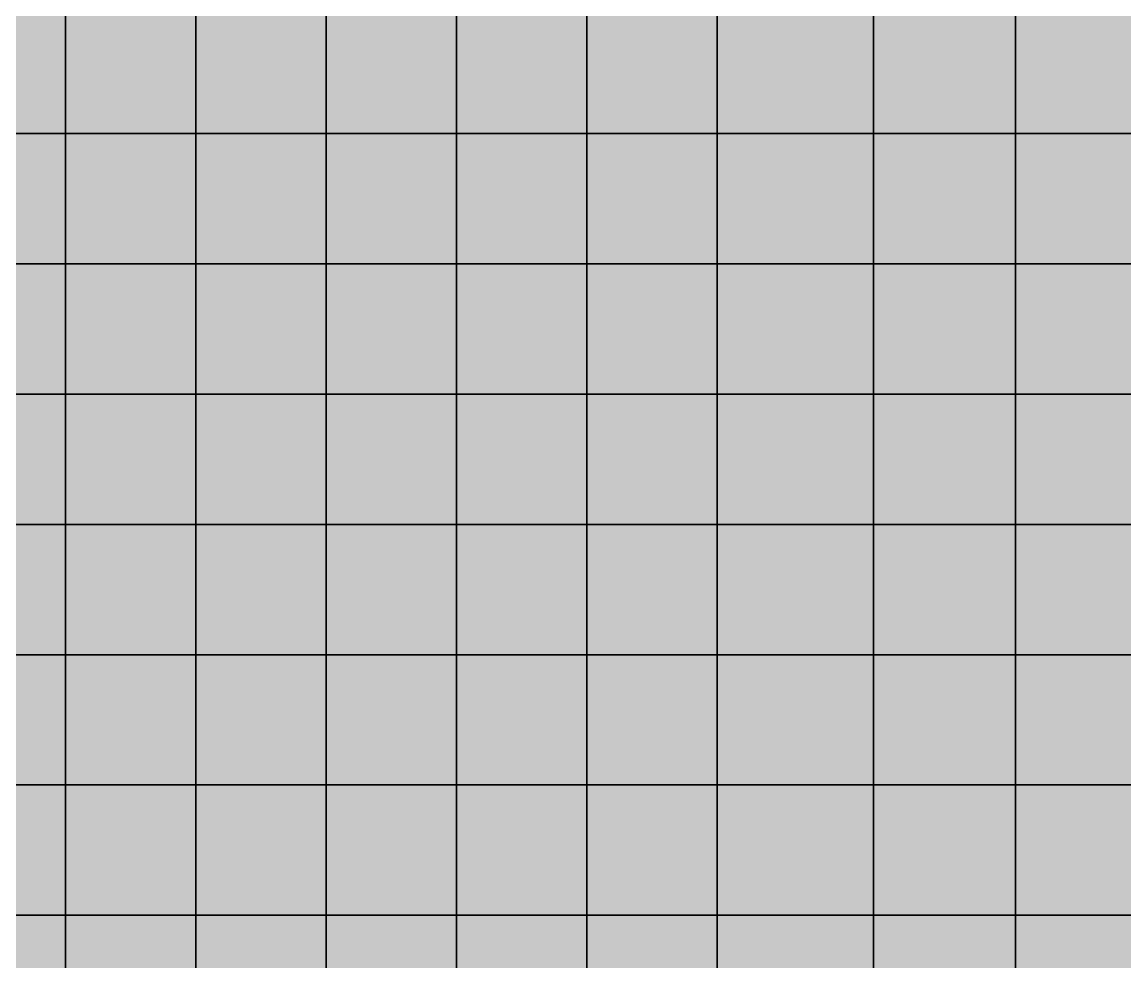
# Model space of a CAD drawing. Header units: inches. Extents: x -100 to 147, y -140 to 41.
# Drawn here: x 16.98 to 25.44, y -10.36 to -3.14 of the extents above; entities that cross this region are included whole.
import ezdxf

# ---------------------------------------------------------------- set-up
doc = ezdxf.new("R2010")
doc.units = ezdxf.units.IN
doc.header["$MEASUREMENT"] = 0
for name, color, linetype in [('Contour 1-01', 7, 'Continuous'), ('Contour 1-02', 7, 'Continuous'), ('Mesh-joint-vd-s2', 7, 'Continuous'), ('Mesh-joint-vd-s3', 7, 'Continuous'), ('Mesh-セル中詰(水中)', 7, 'Continuous'), ('Mesh-梁①(両端)', 7, 'Continuous'), ('Mesh-梁③(円周)', 7, 'Continuous'), ('Mesh-深層混合処理(水中)', 7, 'Continuous'), ('Undeformed Mesh-セル中詰(水中)', 7, 'Continuous'), ('Undeformed Mesh-深層混合処理(水中)', 7, 'Continuous')]:
    doc.layers.add(name, color=color, linetype=linetype)

msp = doc.modelspace()

# ---------------------------------------------------------------- linework, layer by layer
at = {"color": 7, "true_color": 0xffffff, "transparency": 33554687}
for p, q in [((23.51, -4), (23.51, -3)), ((12.25, -4), (23.51, -4)), ((23.51, -5), (23.51, -4)), ((23.51, -4), (23.51, -4)), ((23.51, -4), (23.51, -4)), ((12.25, -5), (23.51, -5)), ((23.51, -6), (23.51, -5)), ((23.51, -5), (23.51, -5)), ((23.51, -5), (23.51, -5)), ((12.25, -6), (23.51, -6)), ((23.51, -7), (23.51, -6)), ((23.51, -6), (23.51, -6)), ((23.51, -6), (23.51, -6)), ((12.25, -7), (23.51, -7)), ((23.51, -8), (23.51, -7)), ((23.51, -7), (23.51, -7)), ((23.51, -7), (23.51, -7)), ((12.25, -8), (23.51, -8)), ((23.51, -9), (23.51, -8)), ((23.51, -8), (23.51, -8)), ((23.51, -8), (23.51, -8)), ((12.25, -9), (23.51, -9)), ((23.51, -10), (23.51, -9)), ((23.51, -9), (23.51, -9)), ((23.51, -9), (23.51, -9)), ((12.25, -10), (23.51, -10)), ((23.51, -11), (23.51, -10)), ((23.51, -10), (23.51, -10)), ((23.51, -10), (23.51, -10))]:
    msp.add_line(p, q, dxfattribs=at)
for points in [[(17.31103, -3), (16.31103, -3), (16.31103, -4)], [(17.31103, -3), (16.31103, -4), (17.31103, -4)], [(18.31103, -3), (17.31103, -3), (17.31103, -4)], [(18.31103, -3), (17.31103, -4), (18.31103, -4)], [(18.31103, -3), (18.31103, -4), (19.31103, -4)], [(18.31103, -3), (19.31103, -4), (19.31103, -3)], [(20.31103, -3), (19.31103, -3), (19.31103, -4)], [(20.31103, -3), (19.31103, -4), (20.31103, -4)], [(20.31103, -3), (20.31103, -4), (21.31103, -4)], [(20.31103, -3), (21.31103, -4), (21.31103, -3)], [(22.31103, -3), (21.31103, -3), (21.31103, -4)], [(22.31103, -3), (21.31103, -4), (22.31103, -4)], [(23.51, -3), (22.31103, -3), (22.31103, -4)], [(23.51, -3), (22.31103, -4), (23.51, -4)], [(24.6, -3), (23.51, -3), (23.51, -4)], [(24.6, -3), (23.51, -4), (24.6, -4)], [(25.7, -3), (24.6, -3), (24.6, -4)], [(25.7, -3), (24.6, -4), (25.7, -4)], [(17.31103, -4), (16.31103, -4), (16.31103, -5)], [(17.31103, -4), (16.31103, -5), (17.31103, -5)], [(17.31103, -4), (17.31103, -5), (18.31103, -5)], [(17.31103, -4), (18.31103, -5), (18.31103, -4)], [(18.31103, -4), (18.31103, -5), (19.31103, -5)], [(18.31103, -4), (19.31103, -5), (19.31103, -4)], [(19.31103, -4), (19.31103, -5), (20.31103, -5)], [(19.31103, -4), (20.31103, -5), (20.31103, -4)], [(20.31103, -4), (20.31103, -5), (21.31103, -5)], [(20.31103, -4), (21.31103, -5), (21.31103, -4)], [(21.31103, -4), (21.31103, -5), (22.31103, -5)], [(21.31103, -4), (22.31103, -5), (22.31103, -4)], [(22.31103, -4), (22.31103, -5), (23.51, -5)], [(22.31103, -4), (23.51, -5), (23.51, -4)], [(23.51, -4), (23.51, -5), (24.6, -5)], [(23.51, -4), (24.6, -5), (24.6, -4)], [(24.6, -4), (24.6, -5), (25.7, -5)], [(24.6, -4), (25.7, -5), (25.7, -4)], [(17.31103, -5), (16.31103, -5), (16.31103, -6)], [(17.31103, -5), (16.31103, -6), (17.31103, -6)], [(18.31103, -5), (17.31103, -5), (17.31103, -6)], [(18.31103, -5), (17.31103, -6), (18.31103, -6)], [(18.31103, -5), (18.31103, -6), (19.31103, -6)], [(18.31103, -5), (19.31103, -6), (19.31103, -5)], [(20.31103, -5), (19.31103, -5), (19.31103, -6)], [(20.31103, -5), (19.31103, -6), (20.31103, -6)], [(20.31103, -5), (20.31103, -6), (21.31103, -6)], [(20.31103, -5), (21.31103, -6), (21.31103, -5)], [(22.31103, -5), (21.31103, -5), (21.31103, -6)], [(22.31103, -5), (21.31103, -6), (22.31103, -6)], [(23.51, -5), (22.31103, -5), (22.31103, -6)], [(23.51, -5), (22.31103, -6), (23.51, -6)], [(24.6, -5), (23.51, -5), (23.51, -6)], [(24.6, -5), (23.51, -6), (24.6, -6)], [(25.7, -5), (24.6, -5), (24.6, -6)], [(25.7, -5), (24.6, -6), (25.7, -6)], [(17.31103, -6), (16.31103, -6), (16.31103, -7)], [(17.31103, -6), (16.31103, -7), (17.31103, -7)], [(18.31103, -6), (17.31103, -6), (17.31103, -7)], [(18.31103, -6), (17.31103, -7), (18.31103, -7)], [(18.31103, -6), (18.31103, -7), (19.31103, -7)], [(18.31103, -6), (19.31103, -7), (19.31103, -6)], [(20.31103, -6), (19.31103, -6), (19.31103, -7)], [(20.31103, -6), (19.31103, -7), (20.31103, -7)], [(20.31103, -6), (20.31103, -7), (21.31103, -7)], [(20.31103, -6), (21.31103, -7), (21.31103, -6)], [(22.31103, -6), (21.31103, -6), (21.31103, -7)], [(22.31103, -6), (21.31103, -7), (22.31103, -7)], [(23.51, -6), (22.31103, -6), (22.31103, -7)], [(23.51, -6), (22.31103, -7), (23.51, -7)], [(24.6, -6), (23.51, -6), (23.51, -7)], [(24.6, -6), (23.51, -7), (24.6, -7)], [(25.7, -6), (24.6, -6), (24.6, -7)], [(25.7, -6), (24.6, -7), (25.7, -7)], [(17.31103, -7), (16.31103, -7), (16.31103, -8)], [(17.31103, -7), (16.31103, -8), (17.31103, -8)], [(17.31103, -7), (17.31103, -8), (18.31103, -8)], [(17.31103, -7), (18.31103, -8), (18.31103, -7)], [(18.31103, -7), (18.31103, -8), (19.31103, -8)], [(18.31103, -7), (19.31103, -8), (19.31103, -7)], [(20.31103, -7), (19.31103, -7), (19.31103, -8)], [(20.31103, -7), (19.31103, -8), (20.31103, -8)], [(20.31103, -7), (20.31103, -8), (21.31103, -8)], [(20.31103, -7), (21.31103, -8), (21.31103, -7)], [(22.31103, -7), (21.31103, -7), (21.31103, -8)], [(22.31103, -7), (21.31103, -8), (22.31103, -8)], [(22.31103, -7), (22.31103, -8), (23.51, -8)], [(22.31103, -7), (23.51, -8), (23.51, -7)], [(24.6, -7), (23.51, -7), (23.51, -8)], [(24.6, -7), (23.51, -8), (24.6, -8)], [(25.7, -7), (24.6, -7), (24.6, -8)], [(25.7, -7), (24.6, -8), (25.7, -8)], [(17.31103, -8), (16.31103, -8), (16.31103, -9)], [(17.31103, -8), (16.31103, -9), (17.31103, -9)], [(18.31103, -8), (17.31103, -8), (17.31103, -9)], [(18.31103, -8), (17.31103, -9), (18.31103, -9)], [(19.31103, -8), (18.31103, -8), (18.31103, -9)], [(19.31103, -8), (18.31103, -9), (19.31103, -9)], [(20.31103, -8), (19.31103, -8), (19.31103, -9)], [(20.31103, -8), (19.31103, -9), (20.31103, -9)], [(21.31103, -8), (20.31103, -8), (20.31103, -9)], [(21.31103, -8), (20.31103, -9), (21.31103, -9)], [(22.31103, -8), (21.31103, -8), (21.31103, -9)], [(22.31103, -8), (21.31103, -9), (22.31103, -9)], [(23.51, -8), (22.31103, -8), (22.31103, -9)], [(23.51, -8), (22.31103, -9), (23.51, -9)], [(24.6, -8), (23.51, -8), (23.51, -9)], [(24.6, -8), (23.51, -9), (24.6, -9)], [(25.7, -8), (24.6, -8), (24.6, -9)], [(25.7, -8), (24.6, -9), (25.7, -9)], [(17.31103, -9), (16.31103, -9), (16.31103, -10)], [(17.31103, -9), (16.31103, -10), (17.31103, -10)], [(18.31103, -9), (17.31103, -9), (17.31103, -10)], [(18.31103, -9), (17.31103, -10), (18.31103, -10)], [(18.31103, -9), (18.31103, -10), (19.31103, -10)], [(18.31103, -9), (19.31103, -10), (19.31103, -9)], [(20.31103, -9), (19.31103, -9), (19.31103, -10)], [(20.31103, -9), (19.31103, -10), (20.31103, -10)], [(20.31103, -9), (20.31103, -10), (21.31103, -10)], [(20.31103, -9), (21.31103, -10), (21.31103, -9)], [(22.31103, -9), (21.31103, -9), (21.31103, -10)], [(22.31103, -9), (21.31103, -10), (22.31103, -10)], [(22.31103, -9), (22.31103, -10), (23.51, -10)], [(22.31103, -9), (23.51, -10), (23.51, -9)], [(24.6, -9), (23.51, -9), (23.51, -10)], [(24.6, -9), (23.51, -10), (24.6, -10)], [(25.7, -9), (24.6, -9), (24.6, -10)], [(25.7, -9), (24.6, -10), (25.7, -10)], [(17.31103, -10), (16.31103, -10), (16.31103, -11)], [(17.31103, -10), (16.31103, -11), (17.31103, -11)], [(17.31103, -10), (17.31103, -11), (18.31103, -11)], [(17.31103, -10), (18.31103, -11), (18.31103, -10)], [(18.31103, -10), (18.31103, -11), (19.31103, -11)], [(18.31103, -10), (19.31103, -11), (19.31103, -10)], [(20.31103, -10), (19.31103, -10), (19.31103, -11)], [(20.31103, -10), (19.31103, -11), (20.31103, -11)], [(20.31103, -10), (20.31103, -11), (21.31103, -11)], [(20.31103, -10), (21.31103, -11), (21.31103, -10)], [(22.31103, -10), (21.31103, -10), (21.31103, -11)], [(22.31103, -10), (21.31103, -11), (22.31103, -11)], [(23.51, -11), (23.51, -10), (22.31103, -10)], [(23.51, -11), (22.31103, -10), (22.31103, -11)], [(23.51, -10), (23.51, -11), (24.6, -11)], [(23.51, -10), (24.6, -11), (24.6, -10)], [(24.6, -10), (24.6, -11), (25.7, -11)], [(24.6, -10), (25.7, -11), (25.7, -10)]]:
    msp.add_solid(points, dxfattribs=at)
at = {"layer": 'Contour 1-01', "color": 5, "true_color": 0x0000ff}
for points in [[(17.31103, -3), (16.31103, -3), (16.31103, -4)], [(17.31103, -3), (16.31103, -4), (17.31103, -4)], [(18.31103, -3), (17.31103, -3), (17.31103, -4)], [(18.31103, -3), (17.31103, -4), (18.31103, -4)], [(18.31103, -3), (18.31103, -4), (19.31103, -4)], [(18.31103, -3), (19.31103, -4), (19.31103, -3)], [(20.31103, -3), (19.31103, -3), (19.31103, -4)], [(20.31103, -3), (19.31103, -4), (20.31103, -4)], [(20.31103, -3), (20.31103, -4), (21.31103, -4)], [(20.31103, -3), (21.31103, -4), (21.31103, -3)], [(22.31103, -3), (21.31103, -3), (21.31103, -4)], [(22.31103, -3), (21.31103, -4), (22.31103, -4)], [(23.51, -3), (22.31103, -3), (22.31103, -4)], [(23.51, -3), (22.31103, -4), (23.51, -4)], [(24.6, -3), (23.51, -3), (23.51, -4)], [(24.6, -3), (23.51, -4), (24.6, -4)], [(25.7, -3), (24.6, -3), (24.6, -4)], [(25.7, -3), (24.6, -4), (25.7, -4)], [(17.31103, -4), (16.31103, -4), (16.31103, -5)], [(17.31103, -4), (16.31103, -5), (17.31103, -5)], [(17.31103, -4), (17.31103, -5), (18.31103, -5)], [(17.31103, -4), (18.31103, -5), (18.31103, -4)], [(18.31103, -4), (18.31103, -5), (19.31103, -5)], [(18.31103, -4), (19.31103, -5), (19.31103, -4)], [(19.31103, -4), (19.31103, -5), (20.31103, -5)], [(19.31103, -4), (20.31103, -5), (20.31103, -4)], [(20.31103, -4), (20.31103, -5), (21.31103, -5)], [(20.31103, -4), (21.31103, -5), (21.31103, -4)], [(21.31103, -4), (21.31103, -5), (22.31103, -5)], [(21.31103, -4), (22.31103, -5), (22.31103, -4)], [(22.31103, -4), (22.31103, -5), (23.51, -5)], [(22.31103, -4), (23.51, -5), (23.51, -4)], [(23.51, -4), (23.51, -5), (24.6, -5)], [(23.51, -4), (24.6, -5), (24.6, -4)], [(24.6, -4), (24.6, -5), (25.7, -5)], [(24.6, -4), (25.7, -5), (25.7, -4)], [(17.31103, -5), (16.31103, -5), (16.31103, -6)], [(17.31103, -5), (16.31103, -6), (17.31103, -6)], [(18.31103, -5), (17.31103, -5), (17.31103, -6)], [(18.31103, -5), (17.31103, -6), (18.31103, -6)], [(18.31103, -5), (18.31103, -6), (19.31103, -6)], [(18.31103, -5), (19.31103, -6), (19.31103, -5)], [(20.31103, -5), (19.31103, -5), (19.31103, -6)], [(20.31103, -5), (19.31103, -6), (20.31103, -6)], [(20.31103, -5), (20.31103, -6), (21.31103, -6)], [(20.31103, -5), (21.31103, -6), (21.31103, -5)], [(22.31103, -5), (21.31103, -5), (21.31103, -6)], [(22.31103, -5), (21.31103, -6), (22.31103, -6)], [(23.51, -5), (22.31103, -5), (22.31103, -6)], [(23.51, -5), (22.31103, -6), (23.51, -6)], [(24.6, -5), (23.51, -5), (23.51, -6)], [(24.6, -5), (23.51, -6), (24.6, -6)], [(25.7, -5), (24.6, -5), (24.6, -6)], [(25.7, -5), (24.6, -6), (25.7, -6)], [(17.31103, -6), (16.31103, -6), (16.31103, -7)], [(17.31103, -6), (16.31103, -7), (17.31103, -7)], [(18.31103, -6), (17.31103, -6), (17.31103, -7)], [(18.31103, -6), (17.31103, -7), (18.31103, -7)], [(18.31103, -6), (18.31103, -7), (19.31103, -7)], [(18.31103, -6), (19.31103, -7), (19.31103, -6)], [(20.31103, -6), (19.31103, -6), (19.31103, -7)], [(20.31103, -6), (19.31103, -7), (20.31103, -7)], [(20.31103, -6), (20.31103, -7), (21.31103, -7)], [(20.31103, -6), (21.31103, -7), (21.31103, -6)], [(22.31103, -6), (21.31103, -6), (21.31103, -7)], [(22.31103, -6), (21.31103, -7), (22.31103, -7)], [(23.51, -6), (22.31103, -6), (22.31103, -7)], [(23.51, -6), (22.31103, -7), (23.51, -7)], [(24.6, -6), (23.51, -6), (23.51, -7)], [(24.6, -6), (23.51, -7), (24.6, -7)], [(25.7, -6), (24.6, -6), (24.6, -7)], [(25.7, -6), (24.6, -7), (25.7, -7)], [(17.31103, -7), (16.31103, -7), (16.31103, -8)], [(17.31103, -7), (16.31103, -8), (17.31103, -8)], [(17.31103, -7), (17.31103, -8), (18.31103, -8)], [(17.31103, -7), (18.31103, -8), (18.31103, -7)], [(18.31103, -7), (18.31103, -8), (19.31103, -8)], [(18.31103, -7), (19.31103, -8), (19.31103, -7)], [(20.31103, -7), (19.31103, -7), (19.31103, -8)], [(20.31103, -7), (19.31103, -8), (20.31103, -8)], [(20.31103, -7), (20.31103, -8), (21.31103, -8)], [(20.31103, -7), (21.31103, -8), (21.31103, -7)], [(22.31103, -7), (21.31103, -7), (21.31103, -8)], [(22.31103, -7), (21.31103, -8), (22.31103, -8)], [(22.31103, -7), (22.31103, -8), (23.51, -8)], [(22.31103, -7), (23.51, -8), (23.51, -7)], [(24.6, -7), (23.51, -7), (23.51, -8)], [(24.6, -7), (23.51, -8), (24.6, -8)], [(25.7, -7), (24.6, -7), (24.6, -8)], [(25.7, -7), (24.6, -8), (25.7, -8)], [(17.31103, -8), (16.31103, -8), (16.31103, -9)], [(17.31103, -8), (16.31103, -9), (17.31103, -9)], [(18.31103, -8), (17.31103, -8), (17.31103, -9)], [(18.31103, -8), (17.31103, -9), (18.31103, -9)], [(19.31103, -8), (18.31103, -8), (18.31103, -9)], [(19.31103, -8), (18.31103, -9), (19.31103, -9)], [(24.6, -8), (23.51, -8), (23.51, -9)], [(24.6, -8), (23.51, -9), (24.6, -9)], [(25.7, -8), (24.6, -8), (24.6, -9)], [(25.7, -8), (24.6, -9), (25.7, -9)], [(17.31103, -9), (16.31103, -9), (16.31103, -10)], [(17.31103, -9), (16.31103, -10), (17.31103, -10)], [(18.31103, -9), (17.31103, -9), (17.31103, -10)], [(18.31103, -9), (17.31103, -10), (18.31103, -10)], [(24.6, -9), (23.51, -9), (23.51, -10)], [(24.6, -9), (23.51, -10), (24.6, -10)], [(25.7, -9), (24.6, -9), (24.6, -10)], [(25.7, -9), (24.6, -10), (25.7, -10)], [(17.31103, -10), (16.31103, -10), (16.31103, -11)], [(17.31103, -10), (16.31103, -11), (17.31103, -11)], [(17.31103, -10), (17.31103, -11), (18.31103, -11)], [(17.31103, -10), (18.31103, -11), (18.31103, -10)], [(23.51, -10), (23.51, -11), (24.6, -11)], [(23.51, -10), (24.6, -11), (24.6, -10)], [(24.6, -10), (24.6, -11), (25.7, -11)], [(24.6, -10), (25.7, -11), (25.7, -10)]]:
    msp.add_solid(points, dxfattribs=at)
at = {"layer": 'Contour 1-02', "color": 150, "true_color": 0x0071ff}
for points in [[(20.31103, -8), (19.31103, -8), (19.31103, -9)], [(20.31103, -8), (19.31103, -9), (20.31103, -9)], [(21.31103, -8), (20.31103, -8), (20.31103, -9)], [(21.31103, -8), (20.31103, -9), (21.31103, -9)], [(22.31103, -8), (21.31103, -8), (21.31103, -9)], [(22.31103, -8), (21.31103, -9), (22.31103, -9)], [(23.51, -8), (22.31103, -8), (22.31103, -9)], [(23.51, -8), (22.31103, -9), (23.51, -9)], [(18.31103, -9), (18.31103, -10), (19.31103, -10)], [(18.31103, -9), (19.31103, -10), (19.31103, -9)], [(20.31103, -9), (19.31103, -9), (19.31103, -10)], [(20.31103, -9), (19.31103, -10), (20.31103, -10)], [(20.31103, -9), (20.31103, -10), (21.31103, -10)], [(20.31103, -9), (21.31103, -10), (21.31103, -9)], [(22.31103, -9), (21.31103, -9), (21.31103, -10)], [(22.31103, -9), (21.31103, -10), (22.31103, -10)], [(22.31103, -9), (22.31103, -10), (23.51, -10)], [(22.31103, -9), (23.51, -10), (23.51, -9)], [(18.31103, -10), (18.31103, -11), (19.31103, -11)], [(18.31103, -10), (19.31103, -11), (19.31103, -10)], [(20.31103, -10), (19.31103, -10), (19.31103, -11)], [(20.31103, -10), (19.31103, -11), (20.31103, -11)], [(20.31103, -10), (20.31103, -11), (21.31103, -11)], [(20.31103, -10), (21.31103, -11), (21.31103, -10)], [(22.31103, -10), (21.31103, -10), (21.31103, -11)], [(22.31103, -10), (21.31103, -11), (22.31103, -11)], [(23.51, -11), (23.51, -10), (22.31103, -10)], [(23.51, -11), (22.31103, -10), (22.31103, -11)]]:
    msp.add_solid(points, dxfattribs=at)
at = {"layer": 'Mesh-joint-vd-s2', "color": 18, "true_color": 0x000000, "transparency": 33554559}
for p, q in [((23.51, -4), (23.51, -4)), ((23.51, -5), (23.51, -5)), ((23.51, -6), (23.51, -6)), ((23.51, -7), (23.51, -7)), ((23.51, -8), (23.51, -8)), ((23.51, -9), (23.51, -9)), ((23.51, -10), (23.51, -10))]:
    msp.add_line(p, q, dxfattribs=at)
at = {"layer": 'Mesh-joint-vd-s3', "color": 18, "true_color": 0x000000, "transparency": 33554559}
for p, q in [((23.51, -4), (23.51, -4)), ((23.51, -5), (23.51, -5)), ((23.51, -6), (23.51, -6)), ((23.51, -7), (23.51, -7)), ((23.51, -8), (23.51, -8)), ((23.51, -9), (23.51, -9)), ((23.51, -10), (23.51, -10))]:
    msp.add_line(p, q, dxfattribs=at)
at = {"layer": 'Mesh-セル中詰(水中)', "color": 18, "true_color": 0x000000, "transparency": 33554559}
for p, q in [((17.31103, -4), (17.31103, -3)), ((17.31103, -3), (17.31103, -4)), ((18.31103, -4), (18.31103, -3)), ((18.31103, -3), (18.31103, -4)), ((19.31103, -4), (19.31103, -3)), ((19.31103, -3), (19.31103, -4)), ((20.31103, -4), (20.31103, -3)), ((20.31103, -3), (20.31103, -4)), ((21.31103, -4), (21.31103, -3)), ((21.31103, -3), (21.31103, -4)), ((22.31103, -4), (22.31103, -3)), ((22.31103, -3), (22.31103, -4)), ((23.51, -4), (23.51, -3)), ((17.31103, -4), (16.31103, -4)), ((16.31103, -4), (17.31103, -4)), ((17.31103, -5), (17.31103, -4)), ((17.31103, -4), (18.31103, -4)), ((17.31103, -4), (17.31103, -5)), ((18.31103, -4), (17.31103, -4)), ((18.31103, -5), (18.31103, -4)), ((18.31103, -4), (18.31103, -5)), ((19.31103, -4), (18.31103, -4)), ((18.31103, -4), (19.31103, -4)), ((19.31103, -5), (19.31103, -4)), ((19.31103, -4), (19.31103, -5)), ((20.31103, -4), (19.31103, -4)), ((19.31103, -4), (20.31103, -4)), ((20.31103, -5), (20.31103, -4)), ((20.31103, -4), (20.31103, -5)), ((21.31103, -4), (20.31103, -4)), ((20.31103, -4), (21.31103, -4)), ((21.31103, -5), (21.31103, -4)), ((21.31103, -4), (21.31103, -5)), ((22.31103, -4), (21.31103, -4)), ((21.31103, -4), (22.31103, -4)), ((22.31103, -5), (22.31103, -4)), ((22.31103, -4), (22.31103, -5)), ((23.51, -4), (22.31103, -4)), ((22.31103, -4), (23.51, -4)), ((23.51, -5), (23.51, -4)), ((17.31103, -5), (16.31103, -5)), ((16.31103, -5), (17.31103, -5)), ((17.31103, -6), (17.31103, -5)), ((18.31103, -5), (17.31103, -5)), ((17.31103, -5), (17.31103, -6)), ((17.31103, -5), (18.31103, -5)), ((18.31103, -6), (18.31103, -5)), ((18.31103, -5), (18.31103, -6)), ((19.31103, -5), (18.31103, -5)), ((18.31103, -5), (19.31103, -5)), ((19.31103, -6), (19.31103, -5)), ((20.31103, -5), (19.31103, -5)), ((19.31103, -5), (19.31103, -6)), ((19.31103, -5), (20.31103, -5)), ((20.31103, -6), (20.31103, -5)), ((20.31103, -5), (20.31103, -6)), ((21.31103, -5), (20.31103, -5)), ((20.31103, -5), (21.31103, -5)), ((21.31103, -6), (21.31103, -5)), ((22.31103, -5), (21.31103, -5)), ((21.31103, -5), (21.31103, -6)), ((21.31103, -5), (22.31103, -5)), ((22.31103, -6), (22.31103, -5)), ((23.51, -5), (22.31103, -5)), ((22.31103, -5), (22.31103, -6)), ((22.31103, -5), (23.51, -5)), ((23.51, -6), (23.51, -5)), ((17.31103, -6), (16.31103, -6)), ((16.31103, -6), (17.31103, -6)), ((17.31103, -7), (17.31103, -6)), ((18.31103, -6), (17.31103, -6)), ((17.31103, -6), (17.31103, -7)), ((17.31103, -6), (18.31103, -6)), ((18.31103, -7), (18.31103, -6)), ((18.31103, -6), (18.31103, -7)), ((19.31103, -6), (18.31103, -6)), ((18.31103, -6), (19.31103, -6)), ((19.31103, -7), (19.31103, -6)), ((20.31103, -6), (19.31103, -6)), ((19.31103, -6), (19.31103, -7)), ((19.31103, -6), (20.31103, -6)), ((20.31103, -7), (20.31103, -6)), ((20.31103, -6), (20.31103, -7)), ((21.31103, -6), (20.31103, -6)), ((20.31103, -6), (21.31103, -6)), ((21.31103, -7), (21.31103, -6)), ((22.31103, -6), (21.31103, -6)), ((21.31103, -6), (21.31103, -7)), ((21.31103, -6), (22.31103, -6)), ((22.31103, -7), (22.31103, -6)), ((22.31103, -6), (23.51, -6)), ((23.51, -6), (22.31103, -6)), ((22.31103, -6), (22.31103, -7)), ((23.51, -7), (23.51, -6)), ((17.31103, -7), (16.31103, -7)), ((16.31103, -7), (17.31103, -7)), ((17.31103, -8), (17.31103, -7)), ((17.31103, -7), (17.31103, -8)), ((18.31103, -7), (17.31103, -7)), ((17.31103, -7), (18.31103, -7)), ((18.31103, -8), (18.31103, -7)), ((18.31103, -7), (18.31103, -8)), ((19.31103, -7), (18.31103, -7)), ((18.31103, -7), (19.31103, -7)), ((19.31103, -8), (19.31103, -7)), ((20.31103, -7), (19.31103, -7)), ((19.31103, -7), (19.31103, -8)), ((19.31103, -7), (20.31103, -7)), ((20.31103, -8), (20.31103, -7)), ((20.31103, -7), (20.31103, -8)), ((21.31103, -7), (20.31103, -7)), ((20.31103, -7), (21.31103, -7)), ((21.31103, -8), (21.31103, -7)), ((22.31103, -7), (21.31103, -7)), ((21.31103, -7), (21.31103, -8)), ((21.31103, -7), (22.31103, -7)), ((22.31103, -8), (22.31103, -7)), ((22.31103, -7), (22.31103, -8)), ((23.51, -7), (22.31103, -7)), ((22.31103, -7), (23.51, -7)), ((23.51, -8), (23.51, -7)), ((17.31103, -8), (16.31103, -8)), ((16.31103, -8), (17.31103, -8)), ((17.31103, -9), (17.31103, -8)), ((18.31103, -8), (17.31103, -8)), ((17.31103, -8), (17.31103, -9)), ((17.31103, -8), (18.31103, -8)), ((18.31103, -9), (18.31103, -8)), ((19.31103, -8), (18.31103, -8)), ((18.31103, -8), (18.31103, -9)), ((18.31103, -8), (19.31103, -8)), ((19.31103, -9), (19.31103, -8)), ((20.31103, -8), (19.31103, -8)), ((19.31103, -8), (19.31103, -9)), ((19.31103, -8), (20.31103, -8)), ((20.31103, -9), (20.31103, -8)), ((21.31103, -8), (20.31103, -8)), ((20.31103, -8), (20.31103, -9)), ((20.31103, -8), (21.31103, -8)), ((21.31103, -9), (21.31103, -8)), ((22.31103, -8), (21.31103, -8)), ((21.31103, -8), (21.31103, -9)), ((21.31103, -8), (22.31103, -8)), ((22.31103, -9), (22.31103, -8)), ((23.51, -8), (22.31103, -8)), ((22.31103, -8), (22.31103, -9)), ((22.31103, -8), (23.51, -8)), ((23.51, -9), (23.51, -8)), ((17.31103, -9), (16.31103, -9)), ((16.31103, -9), (17.31103, -9)), ((17.31103, -10), (17.31103, -9)), ((18.31103, -9), (17.31103, -9)), ((17.31103, -9), (17.31103, -10)), ((17.31103, -9), (18.31103, -9)), ((18.31103, -10), (18.31103, -9)), ((18.31103, -9), (18.31103, -10)), ((19.31103, -9), (18.31103, -9)), ((18.31103, -9), (19.31103, -9)), ((19.31103, -10), (19.31103, -9)), ((20.31103, -9), (19.31103, -9)), ((19.31103, -9), (19.31103, -10)), ((19.31103, -9), (20.31103, -9)), ((20.31103, -10), (20.31103, -9)), ((20.31103, -9), (20.31103, -10)), ((21.31103, -9), (20.31103, -9)), ((20.31103, -9), (21.31103, -9)), ((21.31103, -10), (21.31103, -9)), ((22.31103, -9), (21.31103, -9)), ((21.31103, -9), (21.31103, -10)), ((21.31103, -9), (22.31103, -9)), ((22.31103, -10), (22.31103, -9)), ((22.31103, -9), (22.31103, -10)), ((23.51, -9), (22.31103, -9)), ((22.31103, -9), (23.51, -9)), ((23.51, -10), (23.51, -9)), ((17.31103, -10), (16.31103, -10)), ((16.31103, -10), (17.31103, -10)), ((17.31103, -11), (17.31103, -10)), ((17.31103, -10), (17.31103, -11)), ((18.31103, -10), (17.31103, -10)), ((17.31103, -10), (18.31103, -10)), ((18.31103, -11), (18.31103, -10)), ((18.31103, -10), (18.31103, -11)), ((19.31103, -10), (18.31103, -10)), ((18.31103, -10), (19.31103, -10)), ((19.31103, -11), (19.31103, -10)), ((20.31103, -10), (19.31103, -10)), ((19.31103, -10), (19.31103, -11)), ((19.31103, -10), (20.31103, -10)), ((20.31103, -11), (20.31103, -10)), ((20.31103, -10), (20.31103, -11)), ((21.31103, -10), (20.31103, -10)), ((20.31103, -10), (21.31103, -10)), ((21.31103, -11), (21.31103, -10)), ((22.31103, -10), (21.31103, -10)), ((21.31103, -10), (21.31103, -11)), ((21.31103, -10), (22.31103, -10)), ((22.31103, -11), (22.31103, -10)), ((23.51, -10), (22.31103, -10)), ((22.31103, -10), (22.31103, -11)), ((22.31103, -10), (23.51, -10)), ((23.51, -11), (23.51, -10))]:
    msp.add_line(p, q, dxfattribs=at)
at = {"layer": 'Mesh-梁①(両端)', "color": 18, "true_color": 0x000000, "transparency": 33554559}
for p, q in [((23.51, -4), (23.51, -3)), ((23.51, -5), (23.51, -4)), ((23.51, -6), (23.51, -5)), ((23.51, -7), (23.51, -6)), ((23.51, -8), (23.51, -7)), ((23.51, -9), (23.51, -8)), ((23.51, -10), (23.51, -9)), ((23.51, -11), (23.51, -10))]:
    msp.add_line(p, q, dxfattribs=at)
at = {"layer": 'Mesh-梁③(円周)', "color": 18, "true_color": 0x000000, "transparency": 33554559}
for p, q in [((12.25, -4), (23.51, -4)), ((12.25, -5), (23.51, -5)), ((12.25, -6), (23.51, -6)), ((12.25, -7), (23.51, -7)), ((12.25, -8), (23.51, -8)), ((12.25, -9), (23.51, -9)), ((12.25, -10), (23.51, -10))]:
    msp.add_line(p, q, dxfattribs=at)
at = {"layer": 'Mesh-深層混合処理(水中)', "color": 18, "true_color": 0x000000, "transparency": 33554559}
for p, q in [((23.51, -3), (23.51, -4)), ((24.6, -4), (24.6, -3)), ((24.6, -3), (24.6, -4)), ((23.51, -4), (23.51, -5)), ((24.6, -4), (23.51, -4)), ((23.51, -4), (24.6, -4)), ((24.6, -5), (24.6, -4)), ((24.6, -4), (24.6, -5)), ((25.7, -4), (24.6, -4)), ((24.6, -4), (25.7, -4)), ((23.51, -5), (24.6, -5)), ((24.6, -5), (23.51, -5)), ((23.51, -5), (23.51, -6)), ((24.6, -6), (24.6, -5)), ((25.7, -5), (24.6, -5)), ((24.6, -5), (24.6, -6)), ((24.6, -5), (25.7, -5)), ((24.6, -6), (23.51, -6)), ((23.51, -6), (23.51, -7)), ((23.51, -6), (24.6, -6)), ((24.6, -7), (24.6, -6)), ((25.7, -6), (24.6, -6)), ((24.6, -6), (24.6, -7)), ((24.6, -6), (25.7, -6)), ((24.6, -7), (23.51, -7)), ((23.51, -7), (23.51, -8)), ((23.51, -7), (24.6, -7)), ((24.6, -8), (24.6, -7)), ((25.7, -7), (24.6, -7)), ((24.6, -7), (24.6, -8)), ((24.6, -7), (25.7, -7)), ((24.6, -8), (23.51, -8)), ((23.51, -8), (23.51, -9)), ((23.51, -8), (24.6, -8)), ((24.6, -9), (24.6, -8)), ((24.6, -8), (25.7, -8)), ((25.7, -8), (24.6, -8)), ((24.6, -8), (24.6, -9)), ((24.6, -9), (23.51, -9)), ((23.51, -9), (23.51, -10)), ((23.51, -9), (24.6, -9)), ((24.6, -10), (24.6, -9)), ((25.7, -9), (24.6, -9)), ((24.6, -9), (24.6, -10)), ((24.6, -9), (25.7, -9)), ((23.51, -10), (23.51, -11)), ((24.6, -10), (23.51, -10)), ((23.51, -10), (24.6, -10)), ((24.6, -11), (24.6, -10)), ((24.6, -10), (24.6, -11)), ((25.7, -10), (24.6, -10)), ((24.6, -10), (25.7, -10))]:
    msp.add_line(p, q, dxfattribs=at)
at = {"layer": 'Undeformed Mesh-セル中詰(水中)', "color": 8, "true_color": 0x808080, "transparency": 33554687}
for p, q in [((17.31103, -4), (17.31103, -3)), ((17.31103, -3), (17.31103, -4)), ((18.31103, -4), (18.31103, -3)), ((18.31103, -3), (18.31103, -4)), ((19.31103, -4), (19.31103, -3)), ((19.31103, -3), (19.31103, -4)), ((20.31103, -4), (20.31103, -3)), ((20.31103, -3), (20.31103, -4)), ((21.31103, -4), (21.31103, -3)), ((21.31103, -3), (21.31103, -4)), ((22.31103, -4), (22.31103, -3)), ((22.31103, -3), (22.31103, -4)), ((23.51, -4), (23.51, -3)), ((17.31103, -4), (16.31103, -4)), ((16.31103, -4), (17.31103, -4)), ((17.31103, -5), (17.31103, -4)), ((17.31103, -4), (18.31103, -4)), ((17.31103, -4), (17.31103, -5)), ((18.31103, -4), (17.31103, -4)), ((18.31103, -5), (18.31103, -4)), ((18.31103, -4), (18.31103, -5)), ((19.31103, -4), (18.31103, -4)), ((18.31103, -4), (19.31103, -4)), ((19.31103, -5), (19.31103, -4)), ((19.31103, -4), (19.31103, -5)), ((20.31103, -4), (19.31103, -4)), ((19.31103, -4), (20.31103, -4)), ((20.31103, -5), (20.31103, -4)), ((20.31103, -4), (20.31103, -5)), ((21.31103, -4), (20.31103, -4)), ((20.31103, -4), (21.31103, -4)), ((21.31103, -5), (21.31103, -4)), ((21.31103, -4), (21.31103, -5)), ((22.31103, -4), (21.31103, -4)), ((21.31103, -4), (22.31103, -4)), ((22.31103, -5), (22.31103, -4)), ((22.31103, -4), (22.31103, -5)), ((23.51, -4), (22.31103, -4)), ((22.31103, -4), (23.51, -4)), ((23.51, -5), (23.51, -4)), ((17.31103, -5), (16.31103, -5)), ((16.31103, -5), (17.31103, -5)), ((17.31103, -6), (17.31103, -5)), ((18.31103, -5), (17.31103, -5)), ((17.31103, -5), (17.31103, -6)), ((17.31103, -5), (18.31103, -5)), ((18.31103, -6), (18.31103, -5)), ((18.31103, -5), (18.31103, -6)), ((19.31103, -5), (18.31103, -5)), ((18.31103, -5), (19.31103, -5)), ((19.31103, -6), (19.31103, -5)), ((20.31103, -5), (19.31103, -5)), ((19.31103, -5), (19.31103, -6)), ((19.31103, -5), (20.31103, -5)), ((20.31103, -6), (20.31103, -5)), ((20.31103, -5), (20.31103, -6)), ((21.31103, -5), (20.31103, -5)), ((20.31103, -5), (21.31103, -5)), ((21.31103, -6), (21.31103, -5)), ((22.31103, -5), (21.31103, -5)), ((21.31103, -5), (21.31103, -6)), ((21.31103, -5), (22.31103, -5)), ((22.31103, -6), (22.31103, -5)), ((23.51, -5), (22.31103, -5)), ((22.31103, -5), (22.31103, -6)), ((22.31103, -5), (23.51, -5)), ((23.51, -6), (23.51, -5)), ((17.31103, -6), (16.31103, -6)), ((16.31103, -6), (17.31103, -6)), ((17.31103, -7), (17.31103, -6)), ((18.31103, -6), (17.31103, -6)), ((17.31103, -6), (17.31103, -7)), ((17.31103, -6), (18.31103, -6)), ((18.31103, -7), (18.31103, -6)), ((18.31103, -6), (18.31103, -7)), ((19.31103, -6), (18.31103, -6)), ((18.31103, -6), (19.31103, -6)), ((19.31103, -7), (19.31103, -6)), ((20.31103, -6), (19.31103, -6)), ((19.31103, -6), (19.31103, -7)), ((19.31103, -6), (20.31103, -6)), ((20.31103, -7), (20.31103, -6)), ((20.31103, -6), (20.31103, -7)), ((21.31103, -6), (20.31103, -6)), ((20.31103, -6), (21.31103, -6)), ((21.31103, -7), (21.31103, -6)), ((22.31103, -6), (21.31103, -6)), ((21.31103, -6), (21.31103, -7)), ((21.31103, -6), (22.31103, -6)), ((22.31103, -7), (22.31103, -6)), ((22.31103, -6), (23.51, -6)), ((23.51, -6), (22.31103, -6)), ((22.31103, -6), (22.31103, -7)), ((23.51, -7), (23.51, -6)), ((17.31103, -7), (16.31103, -7)), ((16.31103, -7), (17.31103, -7)), ((17.31103, -8), (17.31103, -7)), ((17.31103, -7), (17.31103, -8)), ((18.31103, -7), (17.31103, -7)), ((17.31103, -7), (18.31103, -7)), ((18.31103, -8), (18.31103, -7)), ((18.31103, -7), (18.31103, -8)), ((19.31103, -7), (18.31103, -7)), ((18.31103, -7), (19.31103, -7)), ((19.31103, -8), (19.31103, -7)), ((20.31103, -7), (19.31103, -7)), ((19.31103, -7), (19.31103, -8)), ((19.31103, -7), (20.31103, -7)), ((20.31103, -8), (20.31103, -7)), ((20.31103, -7), (20.31103, -8)), ((21.31103, -7), (20.31103, -7)), ((20.31103, -7), (21.31103, -7)), ((21.31103, -8), (21.31103, -7)), ((22.31103, -7), (21.31103, -7)), ((21.31103, -7), (21.31103, -8)), ((21.31103, -7), (22.31103, -7)), ((22.31103, -8), (22.31103, -7)), ((22.31103, -7), (22.31103, -8)), ((23.51, -7), (22.31103, -7)), ((22.31103, -7), (23.51, -7)), ((23.51, -8), (23.51, -7)), ((17.31103, -8), (16.31103, -8)), ((16.31103, -8), (17.31103, -8)), ((17.31103, -9), (17.31103, -8)), ((18.31103, -8), (17.31103, -8)), ((17.31103, -8), (17.31103, -9)), ((17.31103, -8), (18.31103, -8)), ((18.31103, -9), (18.31103, -8)), ((19.31103, -8), (18.31103, -8)), ((18.31103, -8), (18.31103, -9)), ((18.31103, -8), (19.31103, -8)), ((19.31103, -9), (19.31103, -8)), ((20.31103, -8), (19.31103, -8)), ((19.31103, -8), (19.31103, -9)), ((19.31103, -8), (20.31103, -8)), ((20.31103, -9), (20.31103, -8)), ((21.31103, -8), (20.31103, -8)), ((20.31103, -8), (20.31103, -9)), ((20.31103, -8), (21.31103, -8)), ((21.31103, -9), (21.31103, -8)), ((22.31103, -8), (21.31103, -8)), ((21.31103, -8), (21.31103, -9)), ((21.31103, -8), (22.31103, -8)), ((22.31103, -9), (22.31103, -8)), ((23.51, -8), (22.31103, -8)), ((22.31103, -8), (22.31103, -9)), ((22.31103, -8), (23.51, -8)), ((23.51, -9), (23.51, -8)), ((17.31103, -9), (16.31103, -9)), ((16.31103, -9), (17.31103, -9)), ((17.31103, -10), (17.31103, -9)), ((18.31103, -9), (17.31103, -9)), ((17.31103, -9), (17.31103, -10)), ((17.31103, -9), (18.31103, -9)), ((18.31103, -10), (18.31103, -9)), ((18.31103, -9), (18.31103, -10)), ((19.31103, -9), (18.31103, -9)), ((18.31103, -9), (19.31103, -9)), ((19.31103, -10), (19.31103, -9)), ((20.31103, -9), (19.31103, -9)), ((19.31103, -9), (19.31103, -10)), ((19.31103, -9), (20.31103, -9)), ((20.31103, -10), (20.31103, -9)), ((20.31103, -9), (20.31103, -10)), ((21.31103, -9), (20.31103, -9)), ((20.31103, -9), (21.31103, -9)), ((21.31103, -10), (21.31103, -9)), ((22.31103, -9), (21.31103, -9)), ((21.31103, -9), (21.31103, -10)), ((21.31103, -9), (22.31103, -9)), ((22.31103, -10), (22.31103, -9)), ((22.31103, -9), (22.31103, -10)), ((23.51, -9), (22.31103, -9)), ((22.31103, -9), (23.51, -9)), ((23.51, -10), (23.51, -9)), ((17.31103, -10), (16.31103, -10)), ((16.31103, -10), (17.31103, -10)), ((17.31103, -11), (17.31103, -10)), ((17.31103, -10), (17.31103, -11)), ((18.31103, -10), (17.31103, -10)), ((17.31103, -10), (18.31103, -10)), ((18.31103, -11), (18.31103, -10)), ((18.31103, -10), (18.31103, -11)), ((19.31103, -10), (18.31103, -10)), ((18.31103, -10), (19.31103, -10)), ((19.31103, -11), (19.31103, -10)), ((20.31103, -10), (19.31103, -10)), ((19.31103, -10), (19.31103, -11)), ((19.31103, -10), (20.31103, -10)), ((20.31103, -11), (20.31103, -10)), ((20.31103, -10), (20.31103, -11)), ((21.31103, -10), (20.31103, -10)), ((20.31103, -10), (21.31103, -10)), ((21.31103, -11), (21.31103, -10)), ((22.31103, -10), (21.31103, -10)), ((21.31103, -10), (21.31103, -11)), ((21.31103, -10), (22.31103, -10)), ((22.31103, -11), (22.31103, -10)), ((23.51, -10), (22.31103, -10)), ((22.31103, -10), (22.31103, -11)), ((22.31103, -10), (23.51, -10)), ((23.51, -11), (23.51, -10))]:
    msp.add_line(p, q, dxfattribs=at)
at = {"layer": 'Undeformed Mesh-深層混合処理(水中)', "color": 8, "true_color": 0x808080, "transparency": 33554687}
for p, q in [((23.51, -3), (23.51, -4)), ((24.6, -4), (24.6, -3)), ((24.6, -3), (24.6, -4)), ((23.51, -4), (23.51, -5)), ((24.6, -4), (23.51, -4)), ((23.51, -4), (24.6, -4)), ((24.6, -5), (24.6, -4)), ((24.6, -4), (24.6, -5)), ((25.7, -4), (24.6, -4)), ((24.6, -4), (25.7, -4)), ((23.51, -5), (24.6, -5)), ((24.6, -5), (23.51, -5)), ((23.51, -5), (23.51, -6)), ((24.6, -6), (24.6, -5)), ((25.7, -5), (24.6, -5)), ((24.6, -5), (24.6, -6)), ((24.6, -5), (25.7, -5)), ((24.6, -6), (23.51, -6)), ((23.51, -6), (23.51, -7)), ((23.51, -6), (24.6, -6)), ((24.6, -7), (24.6, -6)), ((25.7, -6), (24.6, -6)), ((24.6, -6), (24.6, -7)), ((24.6, -6), (25.7, -6)), ((24.6, -7), (23.51, -7)), ((23.51, -7), (23.51, -8)), ((23.51, -7), (24.6, -7)), ((24.6, -8), (24.6, -7)), ((25.7, -7), (24.6, -7)), ((24.6, -7), (24.6, -8)), ((24.6, -7), (25.7, -7)), ((24.6, -8), (23.51, -8)), ((23.51, -8), (23.51, -9)), ((23.51, -8), (24.6, -8)), ((24.6, -9), (24.6, -8)), ((24.6, -8), (25.7, -8)), ((25.7, -8), (24.6, -8)), ((24.6, -8), (24.6, -9)), ((24.6, -9), (23.51, -9)), ((23.51, -9), (23.51, -10)), ((23.51, -9), (24.6, -9)), ((24.6, -10), (24.6, -9)), ((25.7, -9), (24.6, -9)), ((24.6, -9), (24.6, -10)), ((24.6, -9), (25.7, -9)), ((23.51, -10), (23.51, -11)), ((24.6, -10), (23.51, -10)), ((23.51, -10), (24.6, -10)), ((24.6, -11), (24.6, -10)), ((24.6, -10), (24.6, -11)), ((25.7, -10), (24.6, -10)), ((24.6, -10), (25.7, -10))]:
    msp.add_line(p, q, dxfattribs=at)

doc.saveas('drawing.dxf')
